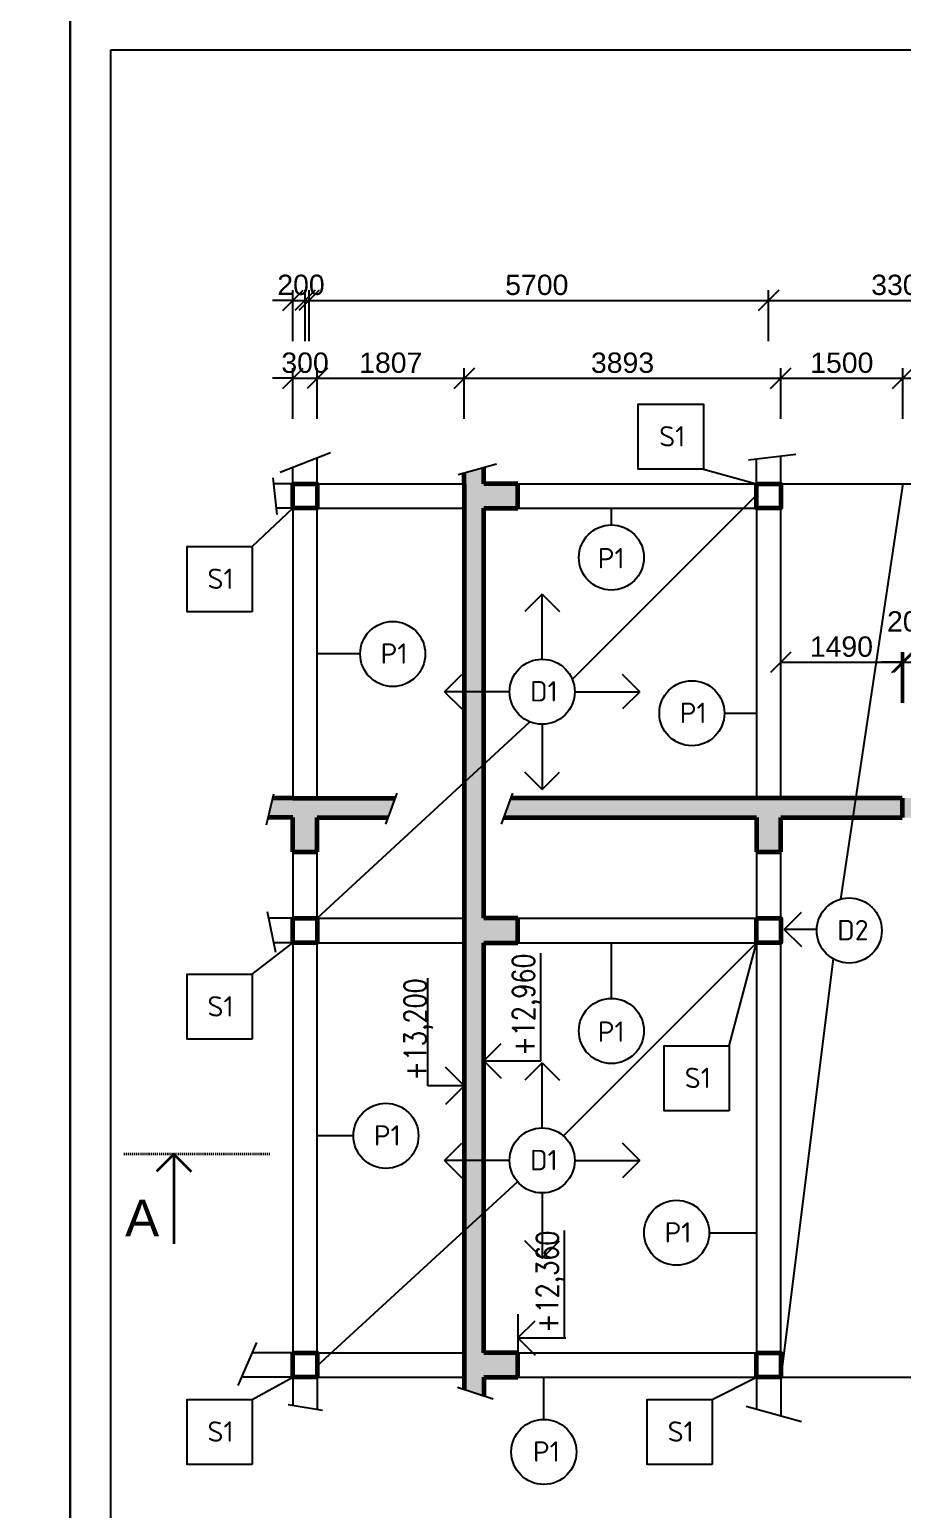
# Model space of a CAD drawing. Header units: millimetres. Extents: x 12904 to 327904, y -199771 to 141779.
# Drawn here: x 96404 to 107136, y 93638 to 111829 of the extents above; entities that cross this region are included whole.
import ezdxf

# ---------------------------------------------------------------- set-up
doc = ezdxf.new("R2010")
doc.units = ezdxf.units.MM
doc.linetypes.add('ČERCHOVANÁ', pattern=[25.4, 12.7, -6.35, 0, -6.35])
doc.layers.add('00 tenká plná', color=7, linetype='Continuous', lineweight=13)
doc.layers.add('Zdivo', color=6, linetype='Continuous', lineweight=60)
for name, color, linetype in [('koty', 1, 'Continuous'), ('Kóty', 1, 'Continuous'), ('text', 3, 'Continuous'), ('TEXTY', 3, 'Continuous'), ('Šrafy', 253, 'Continuous')]:
    doc.layers.add(name, color=color, linetype=linetype)
doc.styles.add('ISOCPEUR', font='isocpeur.ttf')
doc.styles.get("Standard").update_dxf_attribs({"font": 'arial.ttf'})
doc.styles.add('Základní', font='romans.shx', dxfattribs={"width": 0.8})
doc.dimstyles.new('1-100-good', dxfattribs={"dimscale": 100, "dimtxt": 2.5, "dimasz": 2.5, "dimexe": 1.25, "dimexo": 0.625, "dimtad": 1, "dimdec": 0, "dimtxsty": 'Standard', "dimblk": 'OBLIQUE', "dimcen": 2.5, "dimclrd": 256, "dimclre": 256, "dimclrt": 3, "dimadec": 0, "dimazin": 0, "dimtfac": 1, "dimtdec": 0, "dimtix": 1, "dimtmove": 2, "dimatfit": 3, "dimldrblk": 'OBLIQUE', "dimfxl": 5, "dimfxlon": 1, "dimarcsym": 0})

# ---------------------------------------------------------------- blocks, each defined once
blk = doc.blocks.new('_OBLIQUE')
at = {"color": 0, "linetype": 'ByBlock'}
blk.add_line((-0.5, -0.5), (0.5, 0.5), dxfattribs=at)
blk = doc.blocks.new('*D284')
at = {"layer": 'Defpoints', "color": 0, "transparency": 16777216}
for p in [(99941, 107543), (99641, 106244), (99941, 106244)]:
    blk.add_point(p, dxfattribs=at)
at = {"layer": 'Kóty', "lineweight": -2, "transparency": 16777216}
for p, q in [((99641, 107543), (99391, 107543)), ((99641, 107043), (99641, 107668)), ((99641, 107543), (99941, 107543)), ((99941, 107043), (99941, 107668)), ((99941, 107543), (100191, 107543))]:
    blk.add_line(p, q, dxfattribs=at)
at = {"layer": 'Kóty', "lineweight": -2, "transparency": 16777216, "xscale": 250, "yscale": 250, "zscale": 250}
blk.add_blockref('_OBLIQUE', (99641, 107543), dxfattribs=at)
at = {"layer": 'Kóty', "lineweight": -2, "transparency": 16777216, "xscale": 250, "yscale": 250, "zscale": 250, "rotation": 180}
blk.add_blockref('_OBLIQUE', (99941, 107543), dxfattribs=at)
at = {"layer": 'Kóty', "color": 3, "transparency": 16777216, "insert": (99791, 107733), "char_height": 250, "attachment_point": 5}
blk.add_mtext('300', dxfattribs=at)
blk = doc.blocks.new('*D285')
at = {"layer": 'Defpoints', "color": 0, "transparency": 16777216}
for p in [(101749, 107543), (99941, 106244), (101749, 106244)]:
    blk.add_point(p, dxfattribs=at)
at = {"layer": 'Kóty', "lineweight": -2, "transparency": 16777216}
for p, q in [((99941, 107043), (99941, 107668)), ((99941, 107543), (101749, 107543)), ((101749, 107043), (101749, 107668))]:
    blk.add_line(p, q, dxfattribs=at)
at = {"layer": 'Kóty', "lineweight": -2, "transparency": 16777216, "xscale": 250, "yscale": 250, "zscale": 250, "rotation": 180}
blk.add_blockref('_OBLIQUE', (99941, 107543), dxfattribs=at)
at = {"layer": 'Kóty', "lineweight": -2, "transparency": 16777216, "xscale": 250, "yscale": 250, "zscale": 250}
blk.add_blockref('_OBLIQUE', (101749, 107543), dxfattribs=at)
at = {"layer": 'Kóty', "color": 3, "transparency": 16777216, "insert": (100845, 107733), "char_height": 250, "attachment_point": 5}
blk.add_mtext('1807', dxfattribs=at)
blk = doc.blocks.new('*D286')
at = {"layer": 'Defpoints', "color": 0, "transparency": 16777216}
for p in [(105641, 107543), (101749, 106244), (105641, 106244)]:
    blk.add_point(p, dxfattribs=at)
at = {"layer": 'Kóty', "lineweight": -2, "transparency": 16777216}
for p, q in [((101749, 107043), (101749, 107668)), ((101749, 107543), (105641, 107543)), ((105641, 107043), (105641, 107668))]:
    blk.add_line(p, q, dxfattribs=at)
at = {"layer": 'Kóty', "lineweight": -2, "transparency": 16777216, "xscale": 250, "yscale": 250, "zscale": 250, "rotation": 180}
blk.add_blockref('_OBLIQUE', (101749, 107543), dxfattribs=at)
at = {"layer": 'Kóty', "lineweight": -2, "transparency": 16777216, "xscale": 250, "yscale": 250, "zscale": 250}
blk.add_blockref('_OBLIQUE', (105641, 107543), dxfattribs=at)
at = {"layer": 'Kóty', "color": 3, "transparency": 16777216, "insert": (103695, 107733), "char_height": 250, "attachment_point": 5}
blk.add_mtext('3893', dxfattribs=at)
blk = doc.blocks.new('*D279')
at = {"layer": 'Defpoints', "color": 0, "transparency": 16777216}
for p in [(107141, 107543), (105641, 106244), (107141, 106244)]:
    blk.add_point(p, dxfattribs=at)
at = {"layer": 'Kóty', "lineweight": -2, "transparency": 16777216}
for p, q in [((105641, 107043), (105641, 107668)), ((105641, 107543), (107141, 107543)), ((107141, 107043), (107141, 107668))]:
    blk.add_line(p, q, dxfattribs=at)
at = {"layer": 'Kóty', "lineweight": -2, "transparency": 16777216, "xscale": 250, "yscale": 250, "zscale": 250, "rotation": 180}
blk.add_blockref('_OBLIQUE', (105641, 107543), dxfattribs=at)
at = {"layer": 'Kóty', "lineweight": -2, "transparency": 16777216, "xscale": 250, "yscale": 250, "zscale": 250}
blk.add_blockref('_OBLIQUE', (107141, 107543), dxfattribs=at)
at = {"layer": 'Kóty', "color": 3, "transparency": 16777216, "insert": (106391, 107733), "char_height": 250, "attachment_point": 5}
blk.add_mtext('1500', dxfattribs=at)
blk = doc.blocks.new('*D280')
at = {"layer": 'Defpoints', "color": 0, "transparency": 16777216}
for p in [(108641, 107543), (107141, 106244), (108641, 106244)]:
    blk.add_point(p, dxfattribs=at)
at = {"layer": 'Kóty', "lineweight": -2, "transparency": 16777216}
for p, q in [((107141, 107043), (107141, 107668)), ((107141, 107543), (108641, 107543)), ((108641, 107043), (108641, 107668))]:
    blk.add_line(p, q, dxfattribs=at)
at = {"layer": 'Kóty', "lineweight": -2, "transparency": 16777216, "xscale": 250, "yscale": 250, "zscale": 250, "rotation": 180}
blk.add_blockref('_OBLIQUE', (107141, 107543), dxfattribs=at)
at = {"layer": 'Kóty', "lineweight": -2, "transparency": 16777216, "xscale": 250, "yscale": 250, "zscale": 250}
blk.add_blockref('_OBLIQUE', (108641, 107543), dxfattribs=at)
at = {"layer": 'Kóty', "color": 3, "transparency": 16777216, "insert": (107891, 107733), "char_height": 250, "attachment_point": 5}
blk.add_mtext('1500', dxfattribs=at)
blk = doc.blocks.new('*D290')
at = {"layer": 'Defpoints', "color": 0, "transparency": 16777216}
for p in [(105491, 108500), (99791, 106244), (105491, 106244)]:
    blk.add_point(p, dxfattribs=at)
at = {"layer": 'Kóty', "lineweight": -2, "transparency": 16777216}
for p, q in [((99791, 108000), (99791, 108625)), ((105491, 108000), (105491, 108625)), ((99791, 108500), (105491, 108500))]:
    blk.add_line(p, q, dxfattribs=at)
at = {"layer": 'Kóty', "lineweight": -2, "transparency": 16777216, "xscale": 250, "yscale": 250, "zscale": 250, "rotation": 180}
blk.add_blockref('_OBLIQUE', (99791, 108500), dxfattribs=at)
at = {"layer": 'Kóty', "lineweight": -2, "transparency": 16777216, "xscale": 250, "yscale": 250, "zscale": 250}
blk.add_blockref('_OBLIQUE', (105491, 108500), dxfattribs=at)
at = {"layer": 'Kóty', "color": 3, "transparency": 16777216, "insert": (102641, 108690), "char_height": 250, "attachment_point": 5}
blk.add_mtext('5700', dxfattribs=at)
blk = doc.blocks.new('*D291')
at = {"layer": 'Defpoints', "color": 0, "transparency": 16777216}
for p in [(108791, 108500), (105491, 106244), (108791, 106244)]:
    blk.add_point(p, dxfattribs=at)
at = {"layer": 'Kóty', "lineweight": -2, "transparency": 16777216}
for p, q in [((105491, 108000), (105491, 108625)), ((108791, 108000), (108791, 108625)), ((105491, 108500), (108791, 108500))]:
    blk.add_line(p, q, dxfattribs=at)
at = {"layer": 'Kóty', "lineweight": -2, "transparency": 16777216, "xscale": 250, "yscale": 250, "zscale": 250, "rotation": 180}
blk.add_blockref('_OBLIQUE', (105491, 108500), dxfattribs=at)
at = {"layer": 'Kóty', "lineweight": -2, "transparency": 16777216, "xscale": 250, "yscale": 250, "zscale": 250}
blk.add_blockref('_OBLIQUE', (108791, 108500), dxfattribs=at)
at = {"layer": 'Kóty', "color": 3, "transparency": 16777216, "insert": (107141, 108690), "char_height": 250, "attachment_point": 5}
blk.add_mtext('3300', dxfattribs=at)
blk = doc.blocks.new('*D283')
at = {"layer": 'Defpoints', "color": 0, "transparency": 16777216}
for p in [(99841, 108500), (99641, 106244), (99841, 106244)]:
    blk.add_point(p, dxfattribs=at)
at = {"layer": 'Kóty', "lineweight": -2, "transparency": 16777216}
for p, q in [((99641, 108000), (99641, 108625)), ((99841, 108000), (99841, 108625)), ((99641, 108500), (99391, 108500)), ((99641, 108500), (99841, 108500)), ((99841, 108500), (100091, 108500))]:
    blk.add_line(p, q, dxfattribs=at)
at = {"layer": 'Kóty', "lineweight": -2, "transparency": 16777216, "xscale": 250, "yscale": 250, "zscale": 250}
blk.add_blockref('_OBLIQUE', (99641, 108500), dxfattribs=at)
at = {"layer": 'Kóty', "lineweight": -2, "transparency": 16777216, "xscale": 250, "yscale": 250, "zscale": 250, "rotation": 180}
blk.add_blockref('_OBLIQUE', (99841, 108500), dxfattribs=at)
at = {"layer": 'Kóty', "color": 3, "transparency": 16777216, "insert": (99741, 108690), "char_height": 250, "attachment_point": 5}
blk.add_mtext('200', dxfattribs=at)
blk = doc.blocks.new('*D301')
at = {"layer": 'Defpoints', "color": 0, "transparency": 16777216}
for p in [(107131, 104053), (105641, 102383), (107131, 102383)]:
    blk.add_point(p, dxfattribs=at)
at = {"layer": 'Kóty', "lineweight": -2, "transparency": 16777216}
for p, q in [((105641, 103553), (105641, 104178)), ((107131, 103553), (107131, 104178)), ((105641, 104053), (107131, 104053))]:
    blk.add_line(p, q, dxfattribs=at)
at = {"layer": 'Kóty', "lineweight": -2, "transparency": 16777216, "xscale": 250, "yscale": 250, "zscale": 250, "rotation": 180}
blk.add_blockref('_OBLIQUE', (105641, 104053), dxfattribs=at)
at = {"layer": 'Kóty', "lineweight": -2, "transparency": 16777216, "xscale": 250, "yscale": 250, "zscale": 250}
blk.add_blockref('_OBLIQUE', (107131, 104053), dxfattribs=at)
at = {"layer": 'Kóty', "color": 3, "transparency": 16777216, "insert": (106386, 104243), "char_height": 250, "attachment_point": 5}
blk.add_mtext('1490', dxfattribs=at)
blk = doc.blocks.new('*D302')
at = {"layer": 'Defpoints', "color": 0, "transparency": 16777216}
for p in [(107151, 104053), (107131, 102383), (107151, 102383)]:
    blk.add_point(p, dxfattribs=at)
at = {"layer": 'Kóty', "lineweight": -2, "transparency": 16777216}
for p, q in [((107131, 103553), (107131, 104178)), ((107151, 103553), (107151, 104178)), ((107131, 104053), (106881, 104053)), ((107131, 104053), (107151, 104053)), ((107151, 104053), (107401, 104053))]:
    blk.add_line(p, q, dxfattribs=at)
at = {"layer": 'Kóty', "lineweight": -2, "transparency": 16777216, "xscale": 250, "yscale": 250, "zscale": 250}
blk.add_blockref('_OBLIQUE', (107131, 104053), dxfattribs=at)
at = {"layer": 'Kóty', "lineweight": -2, "transparency": 16777216, "xscale": 250, "yscale": 250, "zscale": 250, "rotation": 180}
blk.add_blockref('_OBLIQUE', (107151, 104053), dxfattribs=at)
at = {"layer": 'Kóty', "color": 3, "transparency": 16777216, "insert": (107141, 104553), "char_height": 250, "attachment_point": 5}
blk.add_mtext('20', dxfattribs=at)
blk = doc.blocks.new('*D303')
at = {"layer": 'Defpoints', "color": 0, "transparency": 16777216}
for p in [(108641, 104053), (107151, 102383), (108641, 102383)]:
    blk.add_point(p, dxfattribs=at)
at = {"layer": 'Kóty', "lineweight": -2, "transparency": 16777216}
for p, q in [((107151, 103553), (107151, 104178)), ((108641, 103553), (108641, 104178)), ((107151, 104053), (108641, 104053))]:
    blk.add_line(p, q, dxfattribs=at)
at = {"layer": 'Kóty', "lineweight": -2, "transparency": 16777216, "xscale": 250, "yscale": 250, "zscale": 250, "rotation": 180}
blk.add_blockref('_OBLIQUE', (107151, 104053), dxfattribs=at)
at = {"layer": 'Kóty', "lineweight": -2, "transparency": 16777216, "xscale": 250, "yscale": 250, "zscale": 250}
blk.add_blockref('_OBLIQUE', (108641, 104053), dxfattribs=at)
at = {"layer": 'Kóty', "color": 3, "transparency": 16777216, "insert": (107896, 104243), "char_height": 250, "attachment_point": 5}
blk.add_mtext('1490', dxfattribs=at)

msp = doc.modelspace()

# ---------------------------------------------------------------- hatches: boundary and pattern name
at = {"layer": 'Šrafy'}
h = msp.add_hatch(dxfattribs=at)
h.set_pattern_fill('BETON-ZELEZOBETON', color=256, scale=50)
h.set_pattern_definition([(45, (-918655, -604140.65), (-176.776695, 176.776695), []), (45, (-918584.3, -604140.65), (-176.776695, 176.776695), []), (45, (-918442.88, -604140.65), (-106.066017, 247.487373), [100, -50, 0, -50])])
h.paths.add_polyline_path([(100896.9, 102382.9), (99641.1, 102382.9), (99394, 102382.9), (99337.1, 102142.9), (99641.1, 102142.9), (99641.1, 101722.9), (99941.1, 101722.9), (99941.1, 102142.9), (100809.2, 102142.9)])
h.paths.add_polyline_path([(106561.9, 102382.9), (102322.2, 102382.9), (102234.6, 102142.9), (105341.1, 102142.9), (105341.1, 101722.9), (105641.1, 101722.9), (105641.1, 102142.9), (106526, 102142.9)])
h.paths.add_polyline_path([(107131.1, 102382.9), (106561.9, 102382.9), (106526, 102142.9), (107131.1, 102142.9)])
h.paths.add_polyline_path([(108156.6, 102382.9), (107151.1, 102382.9), (107151.1, 102142.9), (108126.5, 102142.9)])
h.paths.add_polyline_path([(110419.6, 102382.9), (109378.7, 102382.9), (109365.5, 102369.7), (109352.3, 102382.9), (108156.6, 102382.9), (108126.5, 102142.9), (108641.1, 102142.9), (108641.1, 101722.9), (108941.1, 101722.9), (108941.1, 102142.9), (110179.6, 102142.9)])
h.paths.add_polyline_path([(101988.5, 102795.2), (101748.5, 102573.5), (101748.5, 97927.7), (101988.5, 97927.7), (101988.5, 100604.3), (102408.5, 100604.3), (102408.5, 100904.3), (101988.5, 100904.3)])
h.paths.add_polyline_path([(101988.5, 103689.9), (101748.5, 103689.9), (101748.5, 102573.5), (101988.5, 102795.2)])
h.paths.add_polyline_path([(101988.5, 105944.3), (102408.5, 105944.3), (102408.5, 106244.3), (101988.5, 106244.3), (101988.5, 106446.1), (101748.5, 106379.7), (101748.5, 106244.3), (101748.5, 103689.9), (101988.5, 103689.9)])
h.paths.add_polyline_path([(101988.5, 97927.7), (101748.5, 97927.7), (101748.5, 97065), (101988.5, 97285.5)])
h.paths.add_polyline_path([(101988.5, 97285.5), (101748.5, 97065), (101748.5, 95264.3), (101748.5, 95112.8), (101988.5, 95036.4), (101988.5, 95264.3), (102408.5, 95264.3), (102408.5, 95564.3), (101988.5, 95564.3)])
h.paths.add_polyline_path([(114935.8, 102382.9), (114641.1, 102382.9), (110419.6, 102382.9), (110179.6, 102142.9), (114341.1, 102142.9), (114341.1, 101722.9), (114641.1, 101722.9), (114641.1, 102142.9), (114866.5, 102142.9)])
h.paths.add_polyline_path([(113593.7, 101585.2), (113593.7, 102292.9), (113078.5, 102292.9), (113078.5, 101585.2)], flags=9)

# ---------------------------------------------------------------- linework, layer by layer
for p, q in [((99485, 106389.3), (100105, 106629.3)), ((105245, 106539.3), (105825, 106609.3)), ((99641.1, 106244.3), (99641.1, 106449.8)), ((99941.1, 106244.3), (99941.1, 106565.9)), ((101675, 106359.3), (102145, 106489.3)), ((104688.5, 106424.5), (105341.1, 106244.3)), ((105341.1, 106244.3), (105341.1, 106550.9)), ((105641.1, 106244.3), (105641.1, 106587.2)), ((99395, 106319.3), (99445, 105869.3)), ((99641.1, 106244.3), (99403.3, 106244.3)), ((99941.1, 106244.3), (101748.5, 106244.3)), ((101748.5, 106244.3), (101748.5, 95264.3)), ((101988.5, 106244.3), (105341.1, 106244.3)), ((102408.5, 106244.3), (102408.5, 106104.3)), ((105641.1, 106244.3), (108641.1, 106244.3)), ((107141.1, 106244.3), (106375.5, 101139.6)), ((99641.1, 106104.3), (99641.1, 102382.9)), ((99941.1, 102382.9), (99941.1, 106104.3)), ((103077.2, 103840.5), (105341.1, 106104.3)), ((105341.1, 106104.3), (105341.1, 102382.9)), ((105641.1, 102382.9), (105641.1, 106104.3)), ((99139.9, 105473.7), (99641.1, 105944.3)), ((99641.1, 105944.3), (99436.7, 105944.3)), ((99941.1, 105944.3), (101748.5, 105944.3)), ((101988.5, 105944.3), (105341.1, 105944.3)), ((101988.5, 105944.3), (101988.5, 100904.3)), ((104947.3, 103425.2), (105341.1, 103425.2)), ((99941.1, 100904.3), (102556, 103319.3)), ((99405, 102429.3), (99315, 102049.3)), ((100918.5, 102442.1), (100779.2, 102060.5)), ((102343.8, 102442.1), (102204.5, 102060.5)), ((100896.9, 102382.9), (99641.1, 102382.9)), ((102322.2, 102382.9), (107131.1, 102382.9)), ((99641.1, 102142.9), (99641.1, 100904.3)), ((99941.1, 100904.3), (99941.1, 102142.9)), ((100809.2, 102142.9), (99941.1, 102142.9)), ((102234.6, 102142.9), (105341.1, 102142.9)), ((105341.1, 102142.9), (105341.1, 100904.3)), ((105641.1, 100904.3), (105641.1, 102142.9)), ((105641.1, 102142.9), (107131.1, 102142.9)), ((99941.1, 101722.9), (99641.1, 101722.9)), ((105341.1, 101722.9), (105641.1, 101722.9)), ((99325, 100989.3), (99429.1, 100490.2)), ((99641.1, 100904.3), (99342.7, 100904.3)), ((99941.1, 100904.3), (101748.5, 100904.3)), ((101988.5, 100904.3), (105341.1, 100904.3)), ((102408.5, 100904.3), (102408.5, 100604.3)), ((99139.9, 100216.8), (99641.1, 100604.3)), ((99641.1, 100604.3), (99405.3, 100604.3)), ((99641.1, 100604.3), (99641.1, 95404.3)), ((99941.1, 95404.3), (99941.1, 100604.3)), ((99941.1, 100604.3), (101748.5, 100604.3)), ((101988.5, 100604.3), (105341.1, 100604.3)), ((101988.5, 100604.3), (101988.5, 95564.3)), ((102967.6, 98230.8), (105341.1, 100604.3)), ((105007.7, 99337.8), (105341.1, 100604.3)), ((105341.1, 100604.3), (105341.1, 95404.3)), ((105641.1, 95404.3), (105641.1, 100604.3)), ((106286.2, 100406.1), (105641.1, 95264.3)), ((99941.1, 95404.3), (102403.5, 97666.7)), ((104760.3, 97038.8), (105341.1, 97038.8)), ((99195, 95689.3), (98965, 95159.3)), ((99641.1, 95564.3), (99140.7, 95564.3)), ((99941.1, 95564.3), (101748.5, 95564.3)), ((101988.5, 95564.3), (105341.1, 95564.3)), ((102408.5, 95404.3), (102408.5, 95264.3)), ((99641.1, 95264.3), (99010.6, 95264.3)), ((99139.9, 94989.9), (99641.1, 95264.3)), ((99641.1, 95264.3), (99641.1, 94920)), ((99941.1, 95264.3), (101748.5, 95264.3)), ((99941.1, 95264.3), (99941.1, 94870)), ((101988.5, 95264.3), (105341.1, 95264.3)), ((102727.2, 94744.5), (102727.2, 95264.3)), ((104798, 94989.9), (105341.1, 95264.3)), ((105341.1, 95264.3), (105341.1, 94874.1)), ((105641.1, 95264.3), (108641.1, 95264.3)), ((105641.1, 95264.3), (105641.1, 94790.3)), ((101665, 95139.3), (102105, 94999.3)), ((99585, 94929.3), (100005, 94859.3)), ((105215, 94909.3), (105895, 94719.3))]:
    msp.add_line(p, q)
for points in [[(12904.2, 141779.3), (96904.2, 141779.3), (96904.2, 82379.3), (12904.2, 82379.3)], [(96904.2, 112079.3), (138904.2, 112079.3), (138904.2, 82379.3), (96904.2, 82379.3)], [(97404.2, 111579.3), (138404.2, 111579.3), (138404.2, 82879.3), (97404.2, 82879.3)]]:
    msp.add_lwpolyline(points, close=True)
msp.add_lwpolyline([(54904.2, 141779.3), (96904.2, 141779.3), (96904.2, 82379.3), (54904.2, 82379.3)])
at = {"layer": 'koty'}
for p, q in [((102690.3, 99152.4), (102690.3, 100475.2)), ((101302.1, 98844.1), (101302.1, 100166.9)), ((101988.5, 99152.4), (102200.6, 99364.5)), ((101988.5, 99152.4), (102200.6, 99364.5)), ((101988.5, 99152.4), (102690.3, 99152.4)), ((101988.5, 99152.4), (102690.3, 99152.4)), ((101988.5, 99152.4), (102200.6, 98940.3)), ((101748.5, 98844.1), (101519.7, 99073)), ((101748.5, 98844.1), (101302.1, 98844.1)), ((101748.5, 98844.1), (101519.7, 98615.3)), ((102983, 95745.5), (102983, 97068.3)), ((102408.5, 96036.4), (102408.5, 95404.3)), ((102408.5, 95745.5), (102620.6, 95957.6)), ((102408.5, 95745.5), (102620.6, 95957.6)), ((102408.5, 95745.5), (102998.8, 95745.5)), ((102408.5, 95745.5), (102998.8, 95745.5)), ((102408.5, 95745.5), (102620.6, 95533.4))]:
    msp.add_line(p, q, dxfattribs=at)
at = {"layer": 'TEXTY'}
for p, q in [((103557.5, 105739.5), (103557.5, 105944.3)), ((102706.6, 104889.9), (102494.5, 104677.7)), ((102706.6, 104089.9), (102706.6, 104889.9)), ((102706.6, 104889.9), (102918.8, 104677.7)), ((100469.1, 104153.7), (99941.1, 104153.7)), ((101506.6, 103689.9), (101718.8, 103902)), ((103906.6, 103689.9), (103694.5, 103902)), ((102306.6, 103689.9), (101506.6, 103689.9)), ((101506.6, 103689.9), (101718.8, 103477.7)), ((103106.6, 103689.9), (103906.6, 103689.9)), ((103906.6, 103689.9), (103694.5, 103477.7)), ((102706.6, 103289.9), (102706.6, 102489.9)), ((102706.6, 102489.9), (102494.5, 102702)), ((102706.6, 102489.9), (102918.8, 102702)), ((105682.8, 100768.4), (105895, 100980.5)), ((103557.5, 99919.5), (103557.5, 100604.3)), ((106083.3, 100768.4), (105682.8, 100768.4)), ((105682.8, 100768.4), (105895, 100556.2)), ((102706.6, 99127.7), (102494.5, 98915.6)), ((102706.6, 98327.7), (102706.6, 99127.7)), ((102706.6, 99127.7), (102918.8, 98915.6)), ((100385.9, 98230.7), (99941.1, 98230.7)), ((101506.6, 97927.7), (101718.8, 98139.8)), ((103906.6, 97927.7), (103694.5, 98139.8)), ((102306.6, 97927.7), (101506.6, 97927.7)), ((101506.6, 97927.7), (101718.8, 97715.6)), ((103106.6, 97927.7), (103906.6, 97927.7)), ((103906.6, 97927.7), (103694.5, 97715.6)), ((102706.6, 97527.7), (102706.6, 96727.7)), ((102706.6, 96727.7), (102494.5, 96939.8)), ((102706.6, 96727.7), (102918.8, 96939.8))]:
    msp.add_line(p, q, dxfattribs=at)
at = {"layer": 'TEXTY', "color": 1, "linetype": 'ČERCHOVANÁ', "lineweight": 35}
msp.add_line((99359.8, 98004.3), (97564.2, 98004.3), dxfattribs=at)
at = {"layer": 'TEXTY', "color": 1, "linetype": 'ByBlock', "lineweight": 35}
for q in [(97965.6, 97792.2), (98389.9, 97792.2), (98177.7, 96904.3)]:
    msp.add_line((98177.7, 98004.3), q, dxfattribs=at)
at = {"layer": 'TEXTY'}
for points in [[(104688.5, 106424.5), (103888.5, 106424.5), (103888.5, 107224.5), (104688.5, 107224.5)], [(99139.9, 104673.7), (98339.9, 104673.7), (98339.9, 105473.7), (99139.9, 105473.7)], [(99139.9, 99416.8), (98339.9, 99416.8), (98339.9, 100216.8), (99139.9, 100216.8)], [(105007.7, 98537.8), (104207.7, 98537.8), (104207.7, 99337.8), (105007.7, 99337.8)], [(99139.9, 94189.9), (98339.9, 94189.9), (98339.9, 94989.9), (99139.9, 94989.9)], [(104798, 94189.9), (103998, 94189.9), (103998, 94989.9), (104798, 94989.9)]]:
    msp.add_lwpolyline(points, close=True, dxfattribs=at)
for centre in [(103557.5, 105339.5), (100869.1, 104153.7), (102706.6, 103689.9), (104547.3, 103425.2), (106483.1, 100754.3), (103557.5, 99519.5), (100785.9, 98230.7), (102706.6, 97927.7), (104360.3, 97038.8), (102727.2, 94344.5)]:
    msp.add_circle(centre, 400, dxfattribs=at)
at = {"layer": 'Zdivo'}
for p, q in [((101988.5, 106244.3), (101988.5, 106446.1)), ((101748.5, 106244.3), (101748.5, 106379.7)), ((101748.5, 106244.3), (101748.5, 95264.3)), ((102408.5, 106244.3), (101988.5, 106244.3)), ((102408.5, 105944.3), (102408.5, 106244.3)), ((101988.5, 100904.3), (101988.5, 105944.3)), ((101988.5, 105944.3), (102408.5, 105944.3)), ((99641.1, 102382.9), (99394, 102382.9)), ((99641.1, 102382.9), (100896.9, 102382.9)), ((107131.1, 102382.9), (102322.2, 102382.9)), ((107131.1, 102382.9), (107131.1, 102142.9)), ((99641.1, 102142.9), (99337.1, 102142.9)), ((99641.1, 101722.9), (99641.1, 102142.9)), ((99941.1, 101722.9), (99941.1, 102142.9)), ((99941.1, 102142.9), (100809.2, 102142.9)), ((102234.6, 102142.9), (105341.1, 102142.9)), ((105341.1, 102142.9), (105341.1, 101722.9)), ((105641.1, 101722.9), (105641.1, 102142.9)), ((105641.1, 102142.9), (107131.1, 102142.9)), ((99641.1, 101722.9), (99941.1, 101722.9)), ((105341.1, 101722.9), (105641.1, 101722.9)), ((102408.5, 100904.3), (101988.5, 100904.3)), ((102408.5, 100604.3), (102408.5, 100904.3)), ((101988.5, 95564.3), (101988.5, 100604.3)), ((101988.5, 100604.3), (102408.5, 100604.3)), ((102408.5, 95564.3), (101988.5, 95564.3)), ((102408.5, 95264.3), (102408.5, 95564.3)), ((101748.5, 95264.3), (101748.5, 95112.8)), ((101988.5, 95264.3), (102408.5, 95264.3)), ((101988.5, 95264.3), (101988.5, 95036.4))]:
    msp.add_line(p, q, dxfattribs=at)
for points in [[(99641.1, 106244.3), (99941.1, 106244.3), (99941.1, 105944.3), (99641.1, 105944.3)], [(105341.1, 106244.3), (105641.1, 106244.3), (105641.1, 105944.3), (105341.1, 105944.3)], [(99641.1, 100904.3), (99941.1, 100904.3), (99941.1, 100604.3), (99641.1, 100604.3)], [(105341.1, 100904.3), (105641.1, 100904.3), (105641.1, 100604.3), (105341.1, 100604.3)], [(99641.1, 95564.3), (99941.1, 95564.3), (99941.1, 95264.3), (99641.1, 95264.3)], [(105341.1, 95564.3), (105641.1, 95564.3), (105641.1, 95264.3), (105341.1, 95264.3)]]:
    msp.add_lwpolyline(points, close=True, dxfattribs=at)

# ---------------------------------------------------------------- texts
at = {"layer": '00 tenká plná', "char_height": 250, "attachment_point": 1, "style": 'ISOCPEUR'}
for s, insert in [('S1', (104144.6, 106954.7)), ('P1', (103390.3, 105456.4)), ('S1', (98591, 105203.9)), ('P1', (100720.2, 104283.9)), ('D1', (102557.7, 103820)), ('P1', (104398.4, 103555.4)), ('D2', (106334.2, 100884.5)), ('S1', (98591, 99947)), ('P1', (103390.3, 99636.4)), ('S1', (104458.8, 99068)), ('P1', (100637, 98360.9)), ('D1', (102557.7, 98057.9)), ('P1', (104211.4, 97169)), ('S1', (98591, 94720.1)), ('S1', (104249.1, 94720.1)), ('P1', (102593.3, 94474.7))]:
    msp.add_mtext_dynamic_manual_height_columns(s, width=362.235, gutter_width=4, heights=[334.2], dxfattribs=dict(at, insert=insert))
at = {"layer": 'text', "style": 'Základní', "width": 0.8}
for s, p in [('+12,960', (102612.2, 99214.2)), ('+13,200', (101280.5, 98908.9)), ('+12,360', (102904.9, 95807.3))]:
    msp.add_text(s, height=269.71, rotation=90, dxfattribs=at).set_placement(p)
at = {"layer": 'TEXTY', "color": 1, "linetype": 'ČERCHOVANÁ', "lineweight": 35}
msp.add_text('A', height=450, dxfattribs=at).set_placement((97578.3, 96994.6))

# ---------------------------------------------------------------- dimensions: what is measured, and where the dimension line sits
at = {"layer": 'Kóty'}
for base, p1, p2, picture, middle in [((99841.1, 108500.1), (99641.1, 106244.3), (99841.1, 106244.3), '*D283', (99741.1, 108690.2)), ((105491.1, 108500.1), (99791.1, 106244.3), (105491.1, 106244.3), '*D290', (102641.1, 108690.2)), ((108791.1, 108500.1), (105491.1, 106244.3), (108791.1, 106244.3), '*D291', (107141.1, 108690.3)), ((99941.1, 107543.1), (99641.1, 106244.3), (99941.1, 106244.3), '*D284', (99791.1, 107733.3)), ((101748.5, 107543.1), (99941.1, 106244.3), (101748.5, 106244.3), '*D285', (100844.8, 107733.2)), ((105641.1, 107543.1), (101748.5, 106244.3), (105641.1, 106244.3), '*D286', (103694.8, 107733.3)), ((107141.1, 107543.1), (105641.1, 106244.3), (107141.1, 106244.3), '*D279', (106391.1, 107733.2)), ((108641.1, 107543.1), (107141.1, 106244.3), (108641.1, 106244.3), '*D280', (107891.1, 107733.2)), ((107131.1, 104052.8), (105641.1, 102382.9), (107131.1, 102382.9), '*D301', (106386.1, 104243)), ((108641.1, 104052.8), (107151.1, 102382.9), (108641.1, 102382.9), '*D303', (107896.1, 104243))]:
    dim = msp.add_linear_dim(base=base, p1=p1, p2=p2, dimstyle='1-100-good', dxfattribs=at)
    dim.commit()
    dim.dimension.update_dxf_attribs({"geometry": picture, "text_midpoint": middle})
dim = msp.add_linear_dim(base=(107151.1, 104052.8), p1=(107131.1, 102382.9), p2=(107151.1, 102382.9), dimstyle='1-100-good', dxfattribs=at)
dim.commit()
dim.dimension.update_dxf_attribs({"geometry": '*D302', "text_midpoint": (107141.1, 104553.1), "dimtype": 160})

doc.saveas('drawing.dxf')
